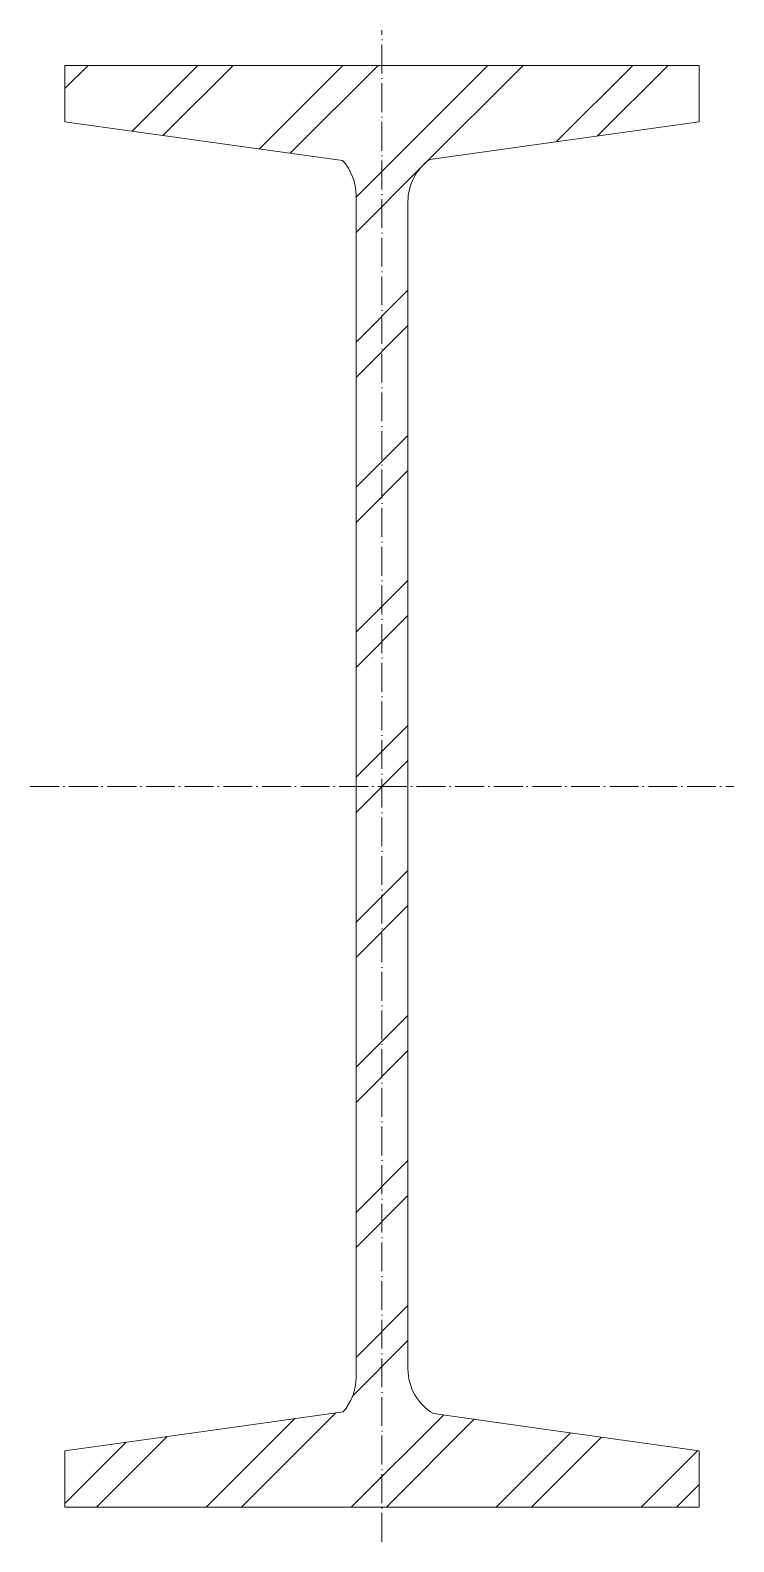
# Model space of a CAD drawing. Header units: metres. Extents: x -61 to 61, y -90 to 172.
import ezdxf

# ---------------------------------------------------------------- set-up
doc = ezdxf.new("R2010")
doc.units = ezdxf.units.M
doc.linetypes.add('MV_hartlijn_staal', pattern=[6.6, 5, -0.8, 0, -0.8])
doc.layers.add('A-DETL-GENF', color=92, linetype='Continuous', lineweight=18)

# ---------------------------------------------------------------- blocks, each defined once
blk = doc.blocks.new('28 Staalprofielen NP-profiel - NP 25-4448323-00_0 Basismaterialen')
at = {"layer": 'A-DETL-GENF', "lineweight": 13}
h = blk.add_hatch(dxfattribs=at)
h.set_pattern_fill('FP_495', color=256, style=0, pattern_type=2)
h.set_pattern_definition([(225, (-405.222, -1822.974), (12.57236, -12.57236), []), (225, (-405.222, -1842.024), (12.57236, -12.57236), [])])
h.paths.add_polyline_path([(55, 165.68), (-55, 165.68), (-55, 155.91), (-6.83, 149.17), (-5.56, 147.37), (-4.77, 145.31), (-4.5, 143.13), (-4.5, -61.85), (-4.76, -63.99), (-5.52, -66.01), (-6.74, -67.79), (-55, -74.55), (-55, -84.32), (55, -84.32), (55, -74.55), (8.93, -68.1), (7.09, -66.67), (5.68, -64.81), (4.8, -62.66), (4.5, -60.35), (4.5, 142.03), (4.75, 144.16), (5.5, 146.16), (6.71, 147.94), (8.29, 149.37), (55, 155.91)])
at = {"layer": 'A-DETL-GENF', "linetype": 'MV_hartlijn_staal', "lineweight": 13}
for p, q in [((0, -90.32), (0, 171.77)), ((-61, 40.66), (61, 40.66))]:
    blk.add_line(p, q, dxfattribs=at)
at = {"layer": 'A-DETL-GENF'}
for p, q in [((55, 165.68), (-55, 165.68)), ((-55, 165.68), (-55, 155.91)), ((55, 165.68), (-55, 165.68)), ((-55, 165.68), (-55, 155.91)), ((55, 155.91), (55, 165.68)), ((55, 165.68), (55, 155.91)), ((-55, 155.91), (-27.63, 152.08)), ((-55, 155.91), (-27.63, 152.08)), ((27.63, 152.08), (55, 155.91)), ((55, 155.91), (27.63, 152.08)), ((-27.63, 152.08), (-6.83, 149.17)), ((-27.63, 152.08), (-6.83, 149.17)), ((8.29, 149.37), (27.63, 152.08)), ((27.63, 152.08), (8.29, 149.37)), ((-4.5, 143.13), (-4.5, -61.85)), ((-4.5, -61.85), (-4.5, 143.13)), ((4.5, -60.35), (4.5, 142.03)), ((4.5, -60.35), (4.5, 142.03)), ((-6.74, -67.79), (-27.63, -70.72)), ((-27.63, -70.72), (-6.74, -67.79)), ((27.63, -70.72), (8.93, -68.1)), ((27.63, -70.72), (8.93, -68.1)), ((-27.63, -70.72), (-55, -74.55)), ((-55, -74.55), (-27.63, -70.72)), ((55, -74.55), (27.63, -70.72)), ((55, -74.55), (27.63, -70.72)), ((-55, -74.55), (-55, -84.32)), ((-55, -84.32), (-55, -74.55)), ((55, -84.32), (55, -74.55)), ((55, -84.32), (55, -74.55)), ((-55, -84.32), (55, -84.32)), ((55, -84.32), (-55, -84.32))]:
    blk.add_line(p, q, dxfattribs=at)
for centre, start, end in [((-13.5, 143.13), 0, 42.1799), ((-13.5, 143.13), 360, 42.1799), ((13.5, 142.03), 125.3354, 180), ((13.5, 142.03), 125.3354, 180), ((-13.5, -61.85), 318.6592, 0), ((-13.5, -61.85), 318.6592, 0), ((13.5, -60.35), 180, 239.4498), ((13.5, -60.35), 180, 239.4498)]:
    blk.add_arc(centre, 9, start, end, dxfattribs=at)

msp = doc.modelspace()

# ---------------------------------------------------------------- block references
msp.add_blockref('28 Staalprofielen NP-profiel - NP 25-4448323-00_0 Basismaterialen', (0, 0))

doc.saveas('drawing.dxf')
